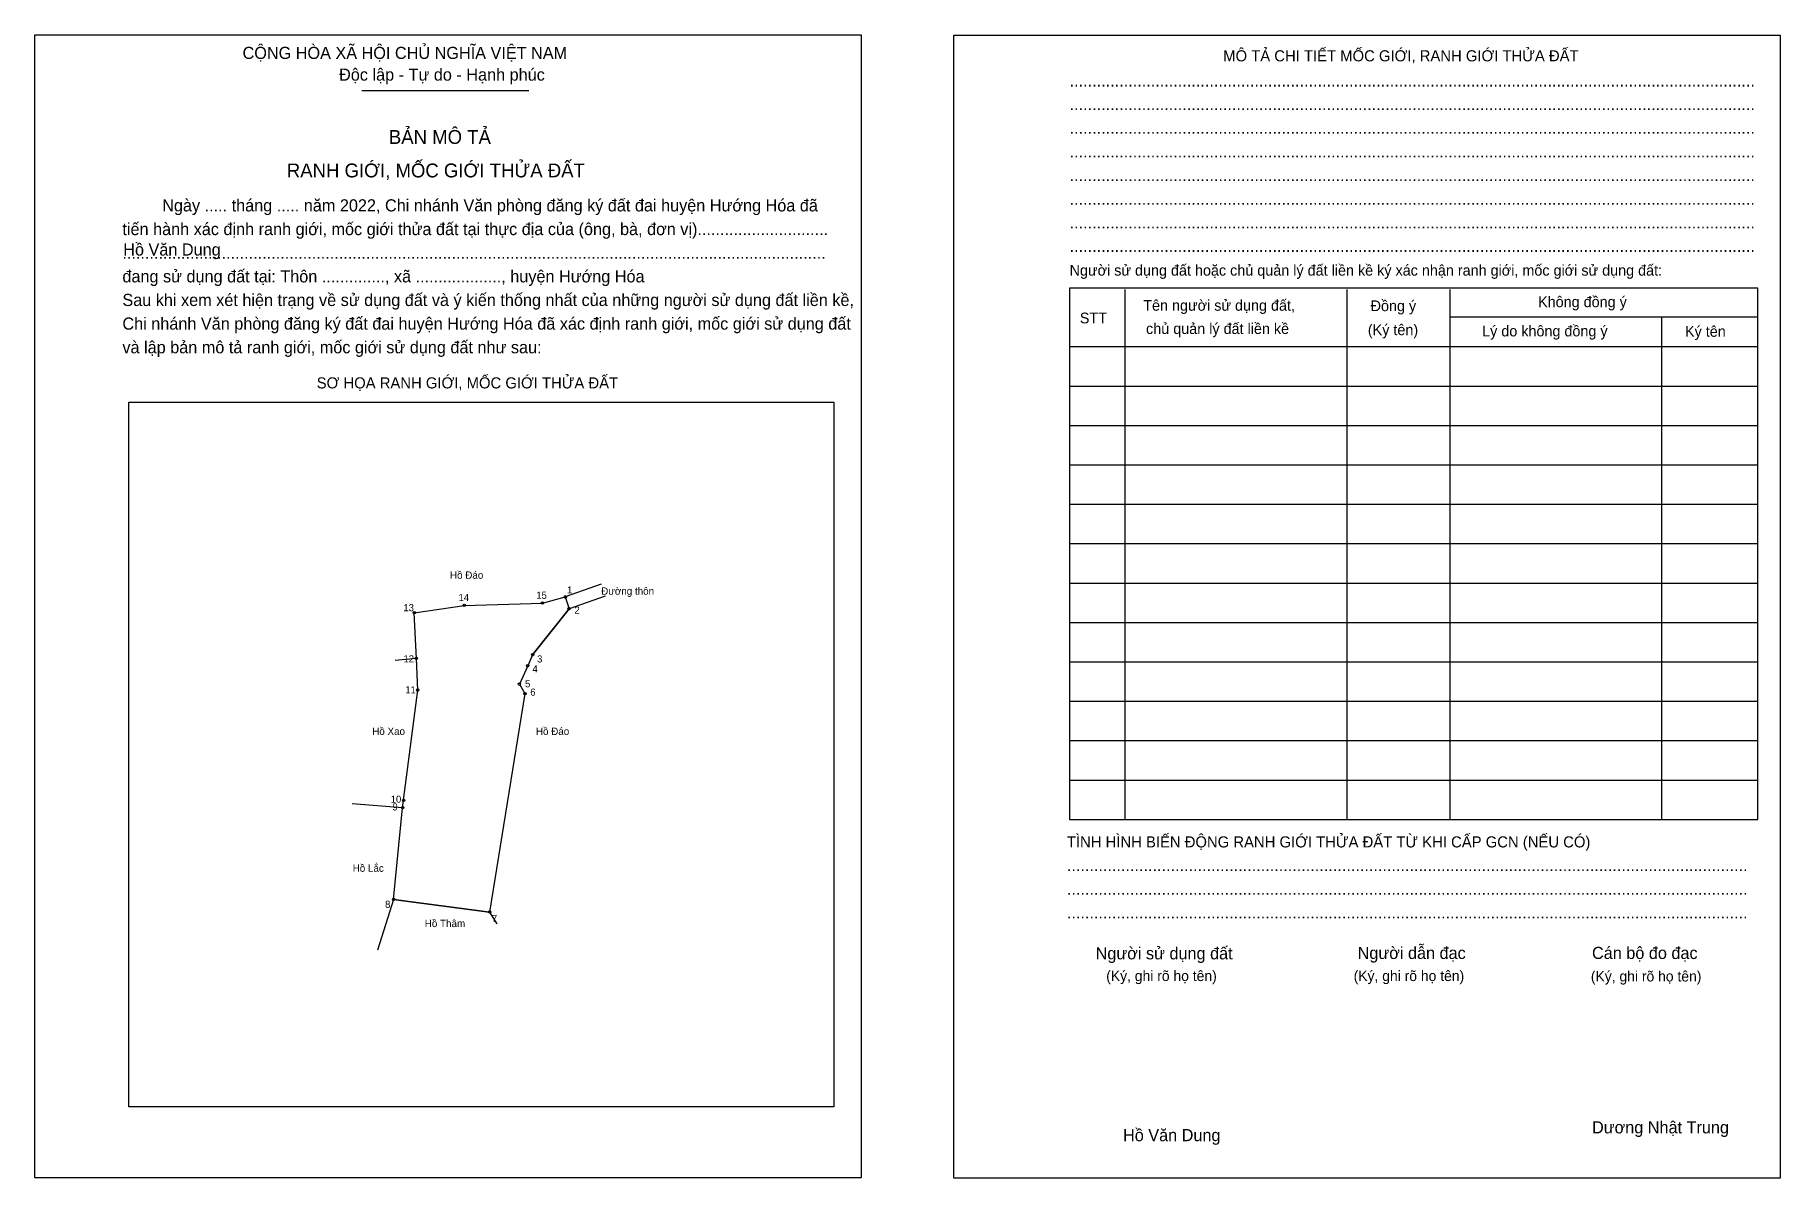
# Model space of a CAD drawing. Extents: x 545192 to 545477, y 1836553 to 1836739.
import ezdxf

# ---------------------------------------------------------------- set-up
doc = ezdxf.new("R2010")
doc.units = 0
for name, color, linetype in [('Level 1', 7, 'Continuous'), ('Level 10', 7, 'Continuous'), ('Level 11', 7, 'Continuous'), ('Level 12', 7, 'Continuous'), ('Level 2', 7, 'Continuous'), ('Level 25', 7, 'Continuous'), ('Level 55', 7, 'Continuous'), ('Level 6', 7, 'Continuous'), ('Level 9', 7, 'Continuous')]:
    doc.layers.add(name, color=color, linetype=linetype)

msp = doc.modelspace()

# ---------------------------------------------------------------- linework, layer by layer
at = {"layer": 'Level 1'}
for p, q in [((545192.07, 1836739.41), (545192.07, 1836739.41)), ((545342.2, 1836739.35), (545342.2, 1836739.35)), ((545245.46, 1836730.34), (545272.75, 1836730.34)), ((545370.1, 1836697.83), (545370.1, 1836611.27)), ((545406.4, 1836697.83), (545406.4, 1836611.27)), ((545423.2, 1836697.83), (545423.2, 1836611.27)), ((545423.2, 1836693.39), (545473.53, 1836693.39)), ((545457.76, 1836693.39), (545457.76, 1836611.27)), ((545361.09, 1836688.5), (545473.53, 1836688.5)), ((545207.39, 1836679.43), (545207.39, 1836679.43)), ((545361.09, 1836682.06), (545473.53, 1836682.06)), ((545361.09, 1836675.63), (545473.53, 1836675.63)), ((545361.09, 1836669.19), (545473.53, 1836669.19)), ((545361.09, 1836662.76), (545473.53, 1836662.76)), ((545361.09, 1836656.32), (545473.53, 1836656.32)), ((545361.09, 1836649.88), (545473.53, 1836649.88)), ((545361.09, 1836643.45), (545473.53, 1836643.45)), ((545361.09, 1836637.01), (545473.53, 1836637.01)), ((545361.09, 1836630.57), (545473.53, 1836630.57)), ((545361.09, 1836624.14), (545473.53, 1836624.14)), ((545361.09, 1836617.7), (545473.53, 1836617.7)), ((545322.6, 1836564.34), (545322.6, 1836564.34)), ((545327.01, 1836552.76), (545327.01, 1836552.76)), ((545477.15, 1836552.7), (545477.15, 1836552.7))]:
    msp.add_line(p, q, dxfattribs=at)
for points in [[(545473.53, 1836698.03), (545361.09, 1836698.03), (545361.09, 1836611.27), (545473.53, 1836611.27)], [(545207.39, 1836679.43), (545322.6, 1836679.43), (545322.6, 1836564.34), (545207.39, 1836564.34)]]:
    msp.add_lwpolyline(points, close=True, dxfattribs=at)
at = {"layer": 'Level 10'}
msp.add_lwpolyline([(545250.66, 1836598.21), (545252.13, 1836613.17), (545252.29, 1836614.42), (545254.61, 1836632.39), (545254.38, 1836637.57), (545254.04, 1836645.04), (545262.2, 1836646.24), (545274.96, 1836646.62), (545278.7, 1836647.63), (545279.33, 1836645.69), (545273.36, 1836638.16), (545272.57, 1836636.38), (545271.22, 1836633.37), (545272.12, 1836631.83), (545266.35, 1836596.14)], close=True, dxfattribs=at)
at = {"layer": 'Level 11'}
for p, q in [((545284.58, 1836649.68), (545278.7, 1836647.63)), ((545285.21, 1836647.74), (545279.33, 1836645.69)), ((545254.38, 1836637.57), (545250.9, 1836637.24)), ((545252.13, 1836613.17), (545243.89, 1836613.84)), ((545250.66, 1836598.21), (545248.04, 1836589.91)), ((545266.35, 1836596.14), (545267.5, 1836594.22))]:
    msp.add_line(p, q, dxfattribs=at)
for centre in [(545254.04, 1836645.04), (545262.2, 1836646.24), (545274.96, 1836646.62), (545278.7, 1836647.63), (545279.33, 1836645.69), (545254.38, 1836637.57), (545272.57, 1836636.38), (545273.36, 1836638.16), (545254.61, 1836632.39), (545271.22, 1836633.37), (545272.12, 1836631.83), (545252.29, 1836614.42), (545252.13, 1836613.17), (545250.66, 1836598.21), (545250.66, 1836598.21), (545266.35, 1836596.14)]:
    msp.add_circle(centre, 0.193, dxfattribs=at)
at = {"layer": 'Level 2'}
for points in [[(545192.07, 1836739.41), (545327.02, 1836739.41), (545327.02, 1836552.76), (545192.07, 1836552.76)], [(545342.2, 1836739.35), (545477.15, 1836739.35), (545477.15, 1836552.7), (545342.2, 1836552.7)]]:
    msp.add_lwpolyline(points, close=True, dxfattribs=at)
at = {"layer": 'Level 25'}
for p, q in [((545273.36, 1836638.16), (545279.33, 1836645.69)), ((545250.66, 1836598.21), (545266.35, 1836596.14))]:
    msp.add_line(p, q, dxfattribs=at)

# ---------------------------------------------------------------- texts
at = {"layer": 'Level 1'}
for s, height, p in [('CỘNG HÒA XÃ HỘI CHỦ NGHĨA VIỆT NAM', 1.9823, (545225.99, 1836735.48)), ('MÔ TẢ CHI TIẾT MỐC GIỚI, RANH GIỚI THỬA ĐẤT', 1.8123, (545386.18, 1836735.09)), ('Độc lập - Tự do - Hạnh phúc', 1.9823, (545241.76, 1836731.94)), ('........................................................................................................................................................', 1.98225, (545361.09, 1836730.98)), ('........................................................................................................................................................', 1.98225, (545361.09, 1836727.12)), ('BẢN MÔ TẢ', 2.266, (545249.89, 1836721.61)), ('........................................................................................................................................................', 1.98225, (545361.09, 1836723.26)), ('........................................................................................................................................................', 1.98225, (545361.09, 1836719.39)), ('RANH GIỚI, MỐC GIỚI THỬA ĐẤT', 2.2657, (545233.22, 1836716.14)), ('........................................................................................................................................................', 1.98225, (545361.09, 1836715.53)), ('Ngày ..... tháng ..... năm 2022, Chi nhánh Văn phòng đăng ký đất đai huyện Hướng Hóa đã', 1.9823, (545212.86, 1836710.58)), ('........................................................................................................................................................', 1.98225, (545361.09, 1836711.67)), ('tiến hành xác định ranh giới, mốc giới thửa đất tại thực địa của (ông, bà, đơn vị).............................', 1.98225, (545206.36, 1836706.71)), ('........................................................................................................................................................', 1.98225, (545361.09, 1836707.81)), ('............................................................................................................................................................', 1.98225, (545206.36, 1836702.85)), ('........................................................................................................................................................', 1.98225, (545361.09, 1836703.95)), ('đang sử dụng đất tại: Thôn .............., xã ..................., huyện Hướng Hóa', 1.9823, (545206.36, 1836698.99)), ('Người sử dụng đất hoặc chủ quản lý đất liền kề ký xác nhận ranh giới, mốc giới sử dụng đất:', 1.7559, (545361.09, 1836700.09)), ('Sau khi xem xét hiện trạng về sử dụng đất và ý kiến thống nhất của những người sử dụng đất liền kề,', 1.9823, (545206.36, 1836695.13)), ('Không đồng ý', 1.7559, (545437.62, 1836694.94)), ('STT', 1.756, (545362.76, 1836692.3)), ('Tên người sử dụng đất,', 1.7559, (545373.12, 1836694.36)), ('Đồng ý', 1.756, (545410.26, 1836694.29)), ('Chi nhánh Văn phòng đăng ký đất đai huyện Hướng Hóa đã xác định ranh giới, mốc giới sử dụng đất', 1.9823, (545206.36, 1836691.27)), ('chủ quản lý đất liền kề', 1.7559, (545373.58, 1836690.56)), ('(Ký tên)', 1.756, (545409.81, 1836690.37)), ('Lý do không đồng ý', 1.7559, (545428.48, 1836690.17)), ('Ký tên', 1.756, (545461.62, 1836690.11)), ('và lập bản mô tả ranh giới, mốc giới sử dụng đất như sau:', 1.9823, (545206.36, 1836687.41)), ('SƠ HỌA RANH GIỚI, MỐC GIỚI THỬA ĐẤT', 1.8123, (545238.1, 1836681.67)), ('TÌNH HÌNH BIẾN ĐỘNG RANH GIỚI THỬA ĐẤT TỪ KHI CẤP GCN (NẾU CÓ)', 1.8123, (545360.64, 1836606.7)), ('.......................................................................................................................................................', 1.98225, (545360.64, 1836602.83)), ('.......................................................................................................................................................', 1.98225, (545360.64, 1836598.97)), ('.......................................................................................................................................................', 1.98225, (545360.64, 1836595.11)), ('Người dẫn đạc', 1.9823, (545408.14, 1836588.48)), ('Người sử dụng đất', 1.9823, (545365.34, 1836588.42)), ('Cán bộ đo đạc', 1.9823, (545446.43, 1836588.48)), ('(Ký, ghi rõ họ tên)', 1.6992, (545367.07, 1836584.88)), ('(Ký, ghi rõ họ tên)', 1.6992, (545407.49, 1836584.88)), ('(Ký, ghi rõ họ tên)', 1.6992, (545446.24, 1836584.81)), ('Dương Nhật Trung', 1.9823, (545446.43, 1836560))]:
    msp.add_text(s, height=height, dxfattribs=at).set_placement(p)
at = {"layer": 'Level 12'}
for s, p in [('Hồ Đáo', (545259.87, 1836650.58)), ('Đường thôn', (545284.57, 1836647.98)), ('Hồ Xao', (545247.17, 1836625.07)), ('Hồ Đáo', (545273.91, 1836625.07)), ('Hồ Lắc', (545243.98, 1836602.72)), ('Hồ Thâm', (545255.75, 1836593.69))]:
    msp.add_text(s, height=1.2, dxfattribs=at).set_placement(p)
at = {"layer": 'Level 55'}
for s, p in [('13', (545253.95, 1836645.04)), ('14', (545262.11, 1836646.24)), ('15', (545274.87, 1836646.62)), ('1', (545278.66, 1836647.63)), ('2', (545279.29, 1836645.69)), ('12', (545254.29, 1836637.57)), ('3', (545273.32, 1836638.16)), ('4', (545272.52, 1836636.38)), ('11', (545254.53, 1836632.39)), ('5', (545271.18, 1836633.37)), ('6', (545272.08, 1836631.83)), ('10', (545252.2, 1836614.42)), ('9', (545252.09, 1836613.17)), ('8', (545250.62, 1836598.21)), ('7', (545266.31, 1836596.14))]:
    msp.add_text(s, height=0.129, dxfattribs=at).set_placement(p)
at = {"layer": 'Level 6'}
for p in [(545206.5, 1836703.37), (545369.82, 1836558.72)]:
    msp.add_text('Hồ Văn Dung', height=1.9824, dxfattribs=at).set_placement(p)
at = {"layer": 'Level 9'}
for s, height, p in [('14', 1.159, (545261.26, 1836646.94)), ('15', 1.159, (545273.97, 1836647.31)), ('1', 1.16, (545278.99, 1836648.18)), ('13', 1.159, (545252.26, 1836645.28)), ('2', 1.16, (545280.2, 1836644.88)), ('12', 1.159, (545252.27, 1836636.93)), ('3', 1.16, (545274.1, 1836636.91)), ('5', 1.16, (545272.13, 1836632.86)), ('4', 1.16, (545273.34, 1836635.28)), ('11', 1.159, (545252.57, 1836631.86)), ('6', 1.16, (545272.99, 1836631.49)), ('10', 1.159, (545250.19, 1836614.01)), ('9', 1.16, (545250.46, 1836612.74)), ('8', 1.16, (545249.27, 1836596.83)), ('7', 1.16, (545266.73, 1836594.53))]:
    msp.add_text(s, height=height, dxfattribs=at).set_placement(p)

doc.saveas('drawing.dxf')
